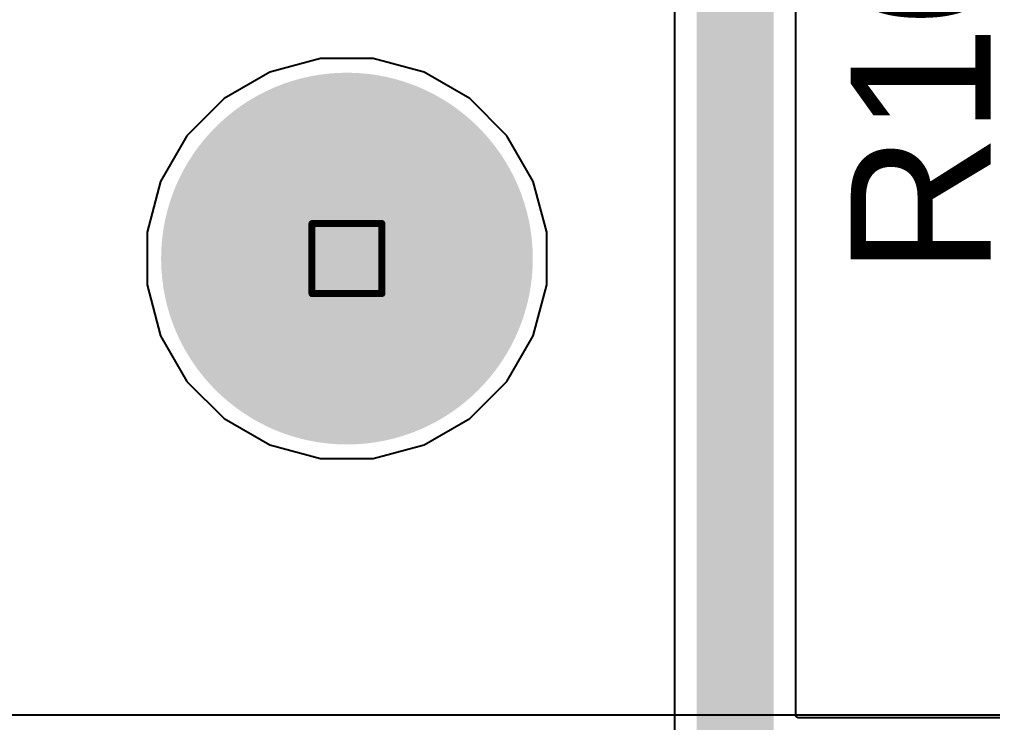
# Model space of a CAD drawing. Header units: inches. Extents: x -5 to 426, y -53 to 116.
# Drawn here: x 13.63 to 20.7, y -6.78 to -1.67 of the extents above; entities that cross this region are included whole.
import ezdxf

# ---------------------------------------------------------------- set-up
doc = ezdxf.new("R2010")
doc.units = ezdxf.units.IN
for name, color, linetype in [('Board Outline', 216, 'Continuous'), ('Bottom Layer', 5, 'Continuous'), ('Bottom Solder', 6, 'Continuous'), ('Drill Drawing', 1, 'Continuous'), ('Multi-Layer', 9, 'Continuous'), ('Pad Holes', 156, 'Continuous'), ('Top Layer', 1, 'Continuous'), ('Top Overlay', 2, 'Continuous'), ('Top Solder', 216, 'Continuous')]:
    doc.layers.add(name, color=color, linetype=linetype)
doc.styles.add('Arial', font='', dxfattribs={"height": 0.2})
doc.styles.get('Arial').set_extended_font_data('Arial')

msp = doc.modelspace()

# ---------------------------------------------------------------- hatches: boundary and pattern name
at = {"layer": 'Bottom Layer'}
h = msp.add_hatch(color=5, dxfattribs=at)
edge = h.paths.add_edge_path()
edge.add_arc((16.0091, -3.4084), 1.3, 0, 360)
at = {"layer": 'Bottom Solder'}
h = msp.add_hatch(color=6, dxfattribs=at)
edge = h.paths.add_edge_path()
edge.add_arc((16.0091, -3.4084), 1.35, 0, 360)
at = {"layer": 'Multi-Layer'}
h = msp.add_hatch(color=9, dxfattribs=at)
edge = h.paths.add_edge_path()
edge.add_arc((16.0091, -3.4084), 1.3, 0, 360)
at = {"layer": 'Pad Holes'}
h = msp.add_hatch(color=7, dxfattribs=at)
edge = h.paths.add_edge_path()
edge.add_arc((16.0091, -3.4084), 1.05, 0, 360)
at = {"layer": 'Top Layer'}
h = msp.add_hatch(color=1, dxfattribs=at)
edge = h.paths.add_edge_path()
edge.add_arc((16.0091, -3.4084), 1.3, 0, 360)
at = {"layer": 'Top Solder'}
h = msp.add_hatch(color=216, dxfattribs=at)
edge = h.paths.add_edge_path()
edge.add_arc((16.0091, -3.4084), 1.35, 0, 360)

# ---------------------------------------------------------------- linework, layer by layer
at = {"layer": 'Board Outline'}
msp.add_lwpolyline([(49.7725, 6.3481, 0.254, 0.254, -1.144567), (-0.2979, -38.4414, 0.254, 0.254, 0)], format="xyseb", dxfattribs=at)
for points in [[(17.0591, -3.4084, 0.254, 0.254, 1), (14.9591, -3.4084, 0.254, 0.254, 1)], [(14.8956, -3.4084, 0.127, 0.127, 1), (15.0226, -3.4084, 0.127, 0.127, 1)], [(16.9956, -3.4084, 0.127, 0.127, 1), (17.1226, -3.4084, 0.127, 0.127, 1)]]:
    msp.add_lwpolyline(points, format="xyseb", close=True, dxfattribs=at)
at = {"layer": 'Bottom Layer'}
for p, q in [((15.8179, -1.956), (15.4485, -2.055)), ((16.2003, -1.956), (15.8179, -1.956)), ((16.5697, -2.055), (16.2003, -1.956)), ((15.4485, -2.055), (15.1173, -2.2462)), ((16.9009, -2.2462), (16.5697, -2.055)), ((15.1173, -2.2462), (14.8469, -2.5166)), ((17.1713, -2.5166), (16.9009, -2.2462)), ((14.8469, -2.5166), (14.6557, -2.8478)), ((17.3625, -2.8478), (17.1713, -2.5166)), ((14.6557, -2.8478), (14.5567, -3.2172)), ((17.4615, -3.2172), (17.3625, -2.8478)), ((14.5567, -3.2172), (14.5567, -3.5996)), ((17.4615, -3.5996), (17.4615, -3.2172)), ((14.5567, -3.5996), (14.6557, -3.969)), ((17.3625, -3.969), (17.4615, -3.5996)), ((14.6557, -3.969), (14.8469, -4.3002)), ((17.1713, -4.3002), (17.3625, -3.969)), ((14.8469, -4.3002), (15.1173, -4.5706)), ((16.9009, -4.5706), (17.1713, -4.3002)), ((15.1173, -4.5706), (15.4485, -4.7618)), ((16.5697, -4.7618), (16.9009, -4.5706)), ((15.4485, -4.7618), (15.8179, -4.8608)), ((16.2003, -4.8608), (16.5697, -4.7618)), ((15.8179, -4.8608), (16.2003, -4.8608)), ((21.7361, -6.7254), (9.3051, -6.7254))]:
    msp.add_line(p, q, dxfattribs=at)
at = {"layer": 'Drill Drawing'}
for points in [[(15.7551, -3.1544, 0.0508, 0.0508, 0), (16.2631, -3.1544, 0.0508, 0.0508, 0)], [(15.7551, -3.6624, 0.0508, 0.0508, 0), (15.7551, -3.1544, 0.0508, 0.0508, 0)], [(16.2631, -3.6624, 0.0508, 0.0508, 0), (16.2631, -3.1544, 0.0508, 0.0508, 0)], [(15.7551, -3.6624, 0.0508, 0.0508, 0), (16.2631, -3.6624, 0.0508, 0.0508, 0)]]:
    msp.add_lwpolyline(points, format="xyseb", dxfattribs=at)
for points in [[(15.7424, -3.1544, 0.0254, 0.0254, 1), (15.7678, -3.1544, 0.0254, 0.0254, 1)], [(15.7424, -3.1544, 0.0254, 0.0254, 1), (15.7678, -3.1544, 0.0254, 0.0254, 1)], [(16.2504, -3.1544, 0.0254, 0.0254, 1), (16.2758, -3.1544, 0.0254, 0.0254, 1)], [(16.2504, -3.1544, 0.0254, 0.0254, 1), (16.2758, -3.1544, 0.0254, 0.0254, 1)], [(15.7424, -3.6624, 0.0254, 0.0254, 1), (15.7678, -3.6624, 0.0254, 0.0254, 1)], [(15.7424, -3.6624, 0.0254, 0.0254, 1), (15.7678, -3.6624, 0.0254, 0.0254, 1)], [(16.2504, -3.6624, 0.0254, 0.0254, 1), (16.2758, -3.6624, 0.0254, 0.0254, 1)], [(16.2504, -3.6624, 0.0254, 0.0254, 1), (16.2758, -3.6624, 0.0254, 0.0254, 1)]]:
    msp.add_lwpolyline(points, format="xyseb", close=True, dxfattribs=at)
at = {"layer": 'Top Layer'}
for p, q in [((18.3882, -1.108), (18.3882, -8.6565)), ((19.2687, -6.7325), (19.2687, -1.108)), ((15.8179, -1.956), (15.4485, -2.055)), ((16.2003, -1.956), (15.8179, -1.956)), ((16.5697, -2.055), (16.2003, -1.956)), ((15.4485, -2.055), (15.1173, -2.2462)), ((16.9009, -2.2462), (16.5697, -2.055)), ((15.1173, -2.2462), (14.8469, -2.5166)), ((17.1713, -2.5166), (16.9009, -2.2462)), ((14.8469, -2.5166), (14.6557, -2.8478)), ((17.3625, -2.8478), (17.1713, -2.5166)), ((14.6557, -2.8478), (14.5567, -3.2172)), ((17.4615, -3.2172), (17.3625, -2.8478)), ((14.5567, -3.2172), (14.5567, -3.5996)), ((17.4615, -3.5996), (17.4615, -3.2172)), ((14.5567, -3.5996), (14.6557, -3.969)), ((17.3625, -3.969), (17.4615, -3.5996)), ((14.6557, -3.969), (14.8469, -4.3002)), ((17.1713, -4.3002), (17.3625, -3.969)), ((14.8469, -4.3002), (15.1173, -4.5706)), ((16.9009, -4.5706), (17.1713, -4.3002)), ((15.1173, -4.5706), (15.4485, -4.7618)), ((16.5697, -4.7618), (16.9009, -4.5706)), ((15.4485, -4.7618), (15.8179, -4.8608)), ((16.2003, -4.8608), (16.5697, -4.7618)), ((15.8179, -4.8608), (16.2003, -4.8608)), ((19.2857, -6.7438), (19.2687, -6.7325)), ((21.0907, -6.7438), (19.2857, -6.7438))]:
    msp.add_line(p, q, dxfattribs=at)
msp.add_lwpolyline([(18.8285, -9.1452, 0.5588, 0.5588, 0), (18.8285, -1.108, 0.5588, 0.5588, 0)], format="xyseb", dxfattribs=at)

# ---------------------------------------------------------------- texts
at = {"layer": 'Top Overlay', "style": 'Arial'}
msp.add_text('R10', height=1.016, rotation=90, dxfattribs=at).set_placement((20.6846, -3.5299))

doc.saveas('drawing.dxf')
